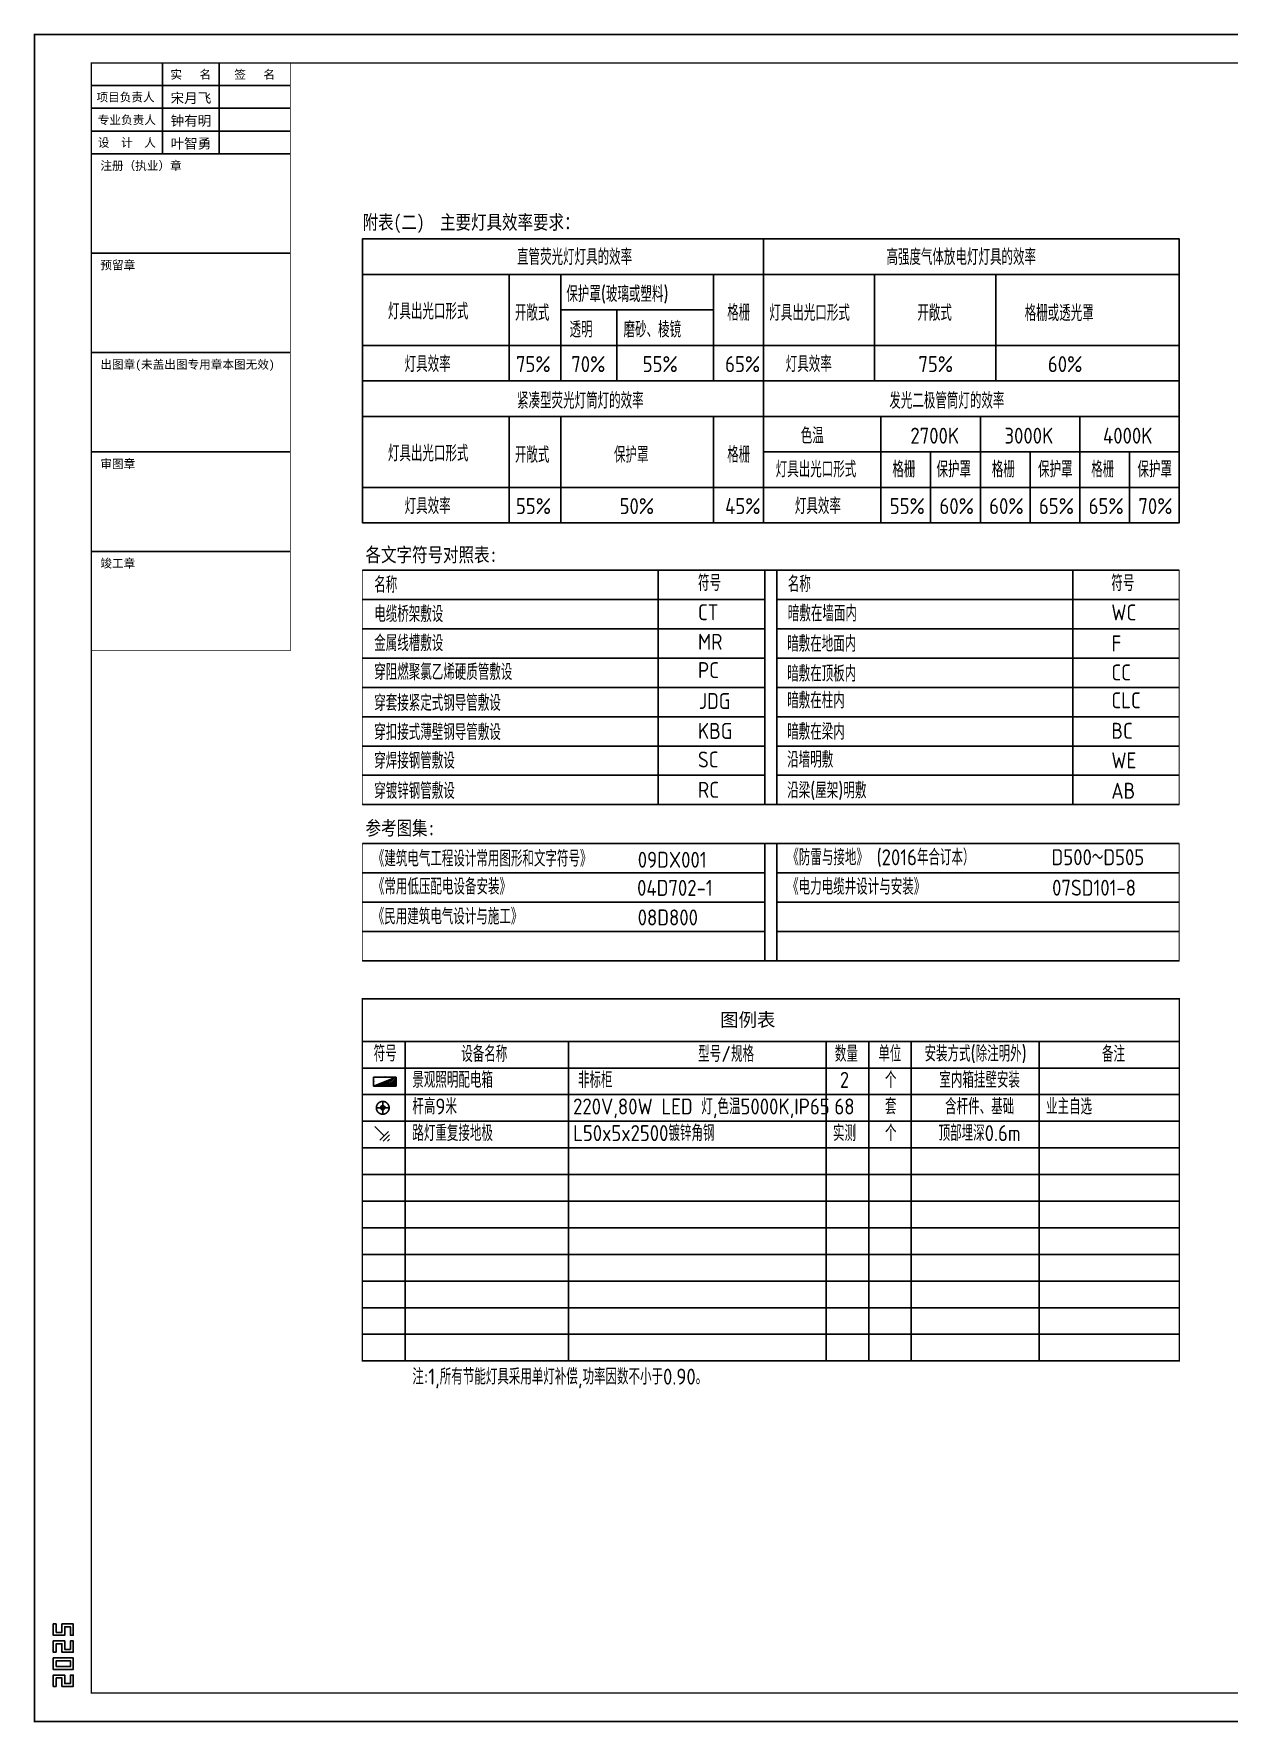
# Model space of a CAD drawing. Extents: x 40587477144 to 40590102100, y 3379967887 to 3381819730.
# Drawn here: x 40588322690 to 40588364765, y 3380984173 to 3381043623 of the extents above; entities that cross this region are included whole.
import ezdxf
from ezdxf.enums import TextEntityAlignment as Align

# ---------------------------------------------------------------- set-up
doc = ezdxf.new("R2010")
doc.units = 0
doc.header["$LTSCALE"] = 1000
doc.header["$MEASUREMENT"] = 0
doc.linetypes.add('DASH', pattern=[0.35, 0.25, -0.1])
doc.linetypes.add('DOTE', pattern=[2.42, 2, -0.2, 0.02, -0.2])
doc.layers.get('Defpoints').update_dxf_attribs({"color": 210})
for name, color, linetype in [('0-cxFrame', 155, 'Continuous'), ('A-AXIS-DOTE', 14, 'DOTE'), ('A-LIN-V', 9, 'Continuous'), ('EQUIP-箱柜', 3, 'Continuous'), ('qianming', 155, 'Continuous'), ('建-文字', 7, 'Continuous'), ('电气', 7, 'Continuous')]:
    doc.layers.add(name, color=color, linetype=linetype)
doc.layers.add('0-cxText', color=131, linetype='Continuous', lineweight=25)
doc.styles.add('-宋体', font='', dxfattribs={"width": 0.8})
doc.styles.add('-黑体', font='simhei.ttf', dxfattribs={"width": 0.8})
doc.styles.add('_TEL_DIM', font='SIMPLEX', dxfattribs={"width": 0.8, "height": 3.5, "bigfont": 'HZTXT'})
doc.styles.add('A-STANDARD', font='SIMPLEX', dxfattribs={"bigfont": 'GBCBIG'})
doc.styles.add('cx_biaoti', font='')
doc.styles.add('cx_tuming', font='simhei.ttf')
doc.styles.add('cx_tuqian1', font='')
doc.styles.add('GPS', font='gbenor.shx', dxfattribs={"width": 0.8, "bigfont": 'gbcbig.shx'})
doc.styles.add('图框宋体', font='', dxfattribs={"width": 0.75})
doc.styles.add('黑体', font='simhei.ttf', dxfattribs={"height": 12})
doc.styles.get('-宋体').set_extended_font_data('SimSun')
doc.styles.get('cx_biaoti').set_extended_font_data('SimSun')
doc.styles.get('cx_tuqian1').set_extended_font_data('SimSun')
doc.styles.get('图框宋体').set_extended_font_data('SimSun')

# ---------------------------------------------------------------- blocks, each defined once
blk = doc.blocks.new('dq 路灯接地极')
at = {"color": 220}
for p, q in [((-268, 268), (0, 0)), ((-119, -119), (119, 119)), ((-30, -149), (149, 30)), ((89, -149), (149, -89))]:
    blk.add_line(p, q, dxfattribs=at)
blk = doc.blocks.new('G$C8544DC05')
at = {"layer": 'A-AXIS-DOTE'}
for points in [[(0, -1.95), (0, -1.05)], [(-0.45, -1.5), (0.45, -1.5)]]:
    blk.add_lwpolyline(points, dxfattribs=at)
at = {"layer": 'A-LIN-V', "linetype": 'DASH', "ltscale": 0.001}
blk.add_circle((0, -1.5), 0.45, dxfattribs=at)
at = {"layer": 'A-LIN-V'}
blk.add_circle((0, -1.5), 0.15, dxfattribs=at)
at = {"layer": '建-文字', "style": 'A-STANDARD'}
blk.add_text('路灯', height=0.176, dxfattribs=at).set_placement((-0.12, -1.58))
blk = doc.blocks.new('*X75')
at = {"color": 0}
for p, q in [((-247, 0), (-246, 2)), ((-212, 0), (-187, 25)), ((-177, 0), (-128, 49)), ((-141, 0), (-69, 72)), ((-106, 0), (-10, 96)), ((-71, 0), (49, 120)), ((-35, 0), (108, 143)), ((0, 0), (167, 167)), ((35, 0), (226, 190)), ((71, 0), (250, 179)), ((106, 0), (250, 144)), ((141, 0), (250, 109)), ((177, 0), (250, 73)), ((212, 0), (250, 38)), ((247, 0), (250, 3))]:
    blk.add_line(p, q, dxfattribs=at)
blk = doc.blocks.new('$equip$00002939')
for p, q in [((-0.75, 0.6), (-0.75, 0)), ((0.75, 0.6), (-0.75, 0.6)), ((-0.75, 0), (0.75, 0.6)), ((-0.75, 0), (0.75, 0)), ((0.75, 0), (0.75, 0.6))]:
    blk.add_line(p, q)
at = {"const_width": 0.0571}
blk.add_lwpolyline([(-0.75, 0.6), (-0.75, 0), (0.75, 0), (0.75, 0.6), (-0.75, 0.6), (-0.75, 0)], dxfattribs=at)
for p in [(-0.75, 0.3), (0, 0.6), (0, 0), (0.75, 0.3)]:
    blk.add_point(p)
blk.add_solid([(-0.75, 0), (0.75, 0), (0.75, 0.6)])
at = {"xscale": 0.00300000000061118, "yscale": 0.00300000000061118, "zscale": 0.00300000000061118}
blk.add_blockref('*X75', (0, 0), dxfattribs=at)
at = {"color": 7, "style": '_TEL_DIM', "flags": 1}
for tag in ['A', 'REMARK']:
    blk.add_attdef(tag, text='', height=0.00002, dxfattribs=at).set_placement((0, 0), align=Align.MIDDLE_CENTER)
blk = doc.blocks.new('zjcx_lan_xinxi(Dragon)')
for p, q in [((7000, -3200), (0, -3200)), ((7000, -6700), (0, -6700)), ((7000, -10200), (0, -10200)), ((7000, -13700), (0, -13700)), ((7000, -17200), (0, -17200))]:
    blk.add_line(p, q)
at = {"const_width": 25}
blk.add_lwpolyline([(0, -20700), (7000, -20700), (7000, 0), (0, 0)], close=True, dxfattribs=at)
for points in [[(2500, -3200), (2500, 0)], [(4500, -3200), (4500, 0)], [(0, -800), (7000, -800)], [(0, -1600), (7000, -1600)], [(0, -2400), (7000, -2400)]]:
    blk.add_lwpolyline(points)
for points in [[(7000, -3200), (7000, 0)], [(0, -3200), (7000, -3200)], [(0, -20700), (7000, -20700), (7000, -3200)], [(0, -20700), (7000, -20700)]]:
    blk.add_lwpolyline(points, dxfattribs=at)
at = {"style": '图框宋体'}
for s, p in [('实   名', (3500, -400)), ('签   名', (5750, -400)), ('项目负责人', (1204, -1200)), ('专业负责人', (1250, -2000)), ('设  计  人', (1250, -2800))]:
    blk.add_text(s, height=300, dxfattribs=at).set_placement(p, align=Align.MIDDLE)
for s, p in [('注册（执业）章', (318, -3771)), ('预留章', (318, -7271)), ('出图章(未盖出图专用章本图无效)', (318, -10771)), ('审图章', (318, -14271)), ('竣工章', (318, -17771))]:
    blk.add_text(s, height=300, dxfattribs=at).set_placement(p)
blk = doc.blocks.new('T-信息(Dragon)')
at = {"layer": '0-cxFrame'}
blk.add_blockref('zjcx_lan_xinxi(Dragon)', (0, 0), dxfattribs=at)
at = {"layer": 'qianming', "color": 3, "style": 'cx_biaoti'}
for s, p in [('宋月飞', (3506, -1238)), ('钟有明', (3506, -2038)), ('叶智勇', (3506, -2838))]:
    blk.add_text(s, height=350, dxfattribs=at).set_placement(p, align=Align.MIDDLE_CENTER)
blk = doc.blocks.new('TK22.A1 L(Dragon)')
at = {"layer": '0-cxFrame', "color": 7, "const_width": 0.5}
blk.add_lwpolyline([(0, 0), (-841, 0), (-841, 594), (0, 594)], close=True, dxfattribs=at)
at = {"layer": '0-cxFrame', "const_width": 0.5}
blk.add_lwpolyline([(-80, 10), (-821, 10), (-821, 584), (-80, 584)], close=True, dxfattribs=at)
at = {"layer": 'Defpoints', "color": 2}
for points in [[(-833.37, 34.37), (-834.37, 34.37), (-834.37, 30.37), (-830.37, 30.37), (-830.37, 33.37), (-828.37, 33.37), (-828.37, 30.37), (-827.37, 30.37), (-827.37, 34.37), (-831.37, 34.37), (-831.37, 31.37), (-833.37, 31.37), (-833.37, 34.37)], [(-833.37, 24.37), (-834.37, 24.37), (-834.37, 28.37), (-830.37, 28.37), (-830.37, 25.37), (-828.37, 25.37), (-828.37, 28.37), (-827.37, 28.37), (-827.37, 24.37), (-831.37, 24.37), (-831.37, 27.37), (-833.37, 27.37), (-833.37, 24.37)], [(-833.37, 12.37), (-834.37, 12.37), (-834.37, 16.37), (-830.37, 16.37), (-830.37, 13.37), (-828.37, 13.37), (-828.37, 16.37), (-827.37, 16.37), (-827.37, 12.37), (-831.37, 12.37), (-831.37, 15.37), (-833.37, 15.37), (-833.37, 12.37)]]:
    blk.add_lwpolyline(points, dxfattribs=at)
for points in [[(-834.37, 18.37), (-834.37, 22.37), (-827.37, 22.37), (-827.37, 18.37)], [(-833.37, 19.37), (-833.37, 21.37), (-828.37, 21.37), (-828.37, 19.37)]]:
    blk.add_lwpolyline(points, close=True, dxfattribs=at)
at = {"layer": '0-cxFrame', "xscale": 0.01, "yscale": 0.01, "zscale": 0.01}
blk.add_blockref('T-信息(Dragon)', (-821, 584), dxfattribs=at)
at = {"style": '黑体', "flags": 4}
blk.add_attdef('图幅', text='', height=3.3, dxfattribs=at).set_placement((-40, 3), align=Align.RIGHT)
at = {"layer": '0-cxText', "flags": 4}
for tag, height, style, p in [('建设单位', 3.5, 'cx_tuming', (-45, 240)), ('项目名称', 3.5, 'cx_tuming', (-45, 210)), ('子项名称', 3.5, 'cx_tuming', (-45, 180)), ('工程编号', 3.3, 'cx_tuqian1', (-35, 165)), ('图名1', 3.5, 'cx_tuming', (-45, 87)), ('图名2', 3.5, 'cx_tuming', (-45, 79)), ('图名3', 3.5, 'cx_tuming', (-45, 71)), ('出图日期', 3.3, 'cx_tuqian1', (-39, 60)), ('专业', 3.3, 'cx_tuqian1', (-55, 52)), ('图号', 3.3, 'cx_tuqian1', (-55, 44)), ('版次', 3.3, 'cx_tuqian1', (-20, 44))]:
    blk.add_attdef(tag, text='', height=height, dxfattribs=dict(at, style=style)).set_placement(p, align=Align.MIDDLE)
at = {"layer": 'Defpoints', "color": 6, "flags": 4}
for tag, height, style, p in [('tufu', 3.3, '黑体', (-12, 12)), ('dwfname', 4, 'cx_tuqian1', (-80, 3))]:
    blk.add_attdef(tag, text='', height=height, dxfattribs=dict(at, style=style)).set_placement(p, align=Align.RIGHT)

msp = doc.modelspace()

# ---------------------------------------------------------------- linework, layer by layer
at = {"layer": '电气', "color": 120}
for p, q in [((40588334255.24617, 3381036403.09801), (40588363005.24617, 3381036403.09801)), ((40588334255.24617, 3381031403.09801), (40588334255.24617, 3381036403.09801)), ((40588348367.890556, 3381036403.09801), (40588348367.890556, 3381031403.09801)), ((40588363005.24617, 3381031403.09801), (40588363005.24617, 3381036403.09801)), ((40588334255.24617, 3381035153.09801), (40588363005.24617, 3381035153.09801)), ((40588339422.967117, 3381035153.09801), (40588339422.967117, 3381031403.09801)), ((40588341234.958054, 3381035153.09801), (40588341234.958054, 3381031403.09801)), ((40588346617.053261, 3381035153.09801), (40588346617.053261, 3381031403.09801)), ((40588352285.611519, 3381035153.09801), (40588352285.611519, 3381031403.09801)), ((40588356553.190666, 3381035153.09801), (40588356553.190666, 3381031403.09801)), ((40588341234.958054, 3381033903.09801), (40588346617.053261, 3381033903.09801)), ((40588341234.958054, 3381033903.09801), (40588346617.053261, 3381033903.09801)), ((40588341234.958054, 3381033903.09801), (40588346617.053261, 3381033903.09801)), ((40588343216.32045, 3381033903.09801), (40588343216.32045, 3381031403.09801)), ((40588334255.24617, 3381032653.09801), (40588363005.24617, 3381032653.09801)), ((40588334255.24617, 3381031403.09801), (40588363005.24617, 3381031403.09801)), ((40588334255.24617, 3381026403.09801), (40588334255.24617, 3381031403.09801)), ((40588348367.890556, 3381031403.09801), (40588348367.890556, 3381026403.09801)), ((40588363005.24617, 3381026403.09801), (40588363005.24617, 3381031403.09801)), ((40588334255.24617, 3381030153.09801), (40588363005.24617, 3381030153.09801)), ((40588339422.967117, 3381030153.09801), (40588339422.967117, 3381026403.09801)), ((40588341234.958054, 3381030153.09801), (40588341234.958054, 3381026403.09801)), ((40588346617.053261, 3381030153.09801), (40588346617.053261, 3381026403.09801)), ((40588352505.24617, 3381030153.09801), (40588352505.24617, 3381026403.09801)), ((40588356005.24617, 3381030153.09801), (40588356005.24617, 3381026403.09801)), ((40588359505.24617, 3381030153.09801), (40588359505.24617, 3381026403.09801)), ((40588348367.890556, 3381028903.09801), (40588363005.24617, 3381028903.09801)), ((40588354255.24617, 3381028903.09801), (40588354255.24617, 3381026403.09801)), ((40588357755.24617, 3381028903.09801), (40588357755.24617, 3381026403.09801)), ((40588361255.24617, 3381028903.09801), (40588361255.24617, 3381026403.09801)), ((40588334255.24617, 3381027653.09801), (40588363005.24617, 3381027653.09801)), ((40588334255.24617, 3381026403.09801), (40588363005.24617, 3381026403.09801)), ((40588344668.597816, 3381016482.155544), (40588344668.597816, 3381024732.155544)), ((40588348418.597816, 3381016482.155544), (40588348418.597816, 3381024732.155544)), ((40588348841.894524, 3381016482.155544), (40588348841.894524, 3381024732.155544)), ((40588359255.24617, 3381016482.155544), (40588359255.24617, 3381024732.155544)), ((40588334255.24617, 3381023700.905544), (40588348418.597816, 3381023700.905544)), ((40588348841.894524, 3381023700.905544), (40588363005.24617, 3381023700.905544)), ((40588334255.24617, 3381022669.655544), (40588348418.597816, 3381022669.655544)), ((40588348841.894524, 3381022669.655544), (40588363005.24617, 3381022669.655544)), ((40588334255.24617, 3381021638.405544), (40588348418.597816, 3381021638.405544)), ((40588348841.894524, 3381021638.405544), (40588363005.24617, 3381021638.405544)), ((40588334255.24617, 3381020607.155544), (40588348418.597816, 3381020607.155544)), ((40588348841.894524, 3381020607.155544), (40588363005.24617, 3381020607.155544)), ((40588334255.24617, 3381019575.905544), (40588348418.597816, 3381019575.905544)), ((40588348841.894524, 3381019575.905544), (40588363005.24617, 3381019575.905544)), ((40588334255.24617, 3381018544.655544), (40588348418.597816, 3381018544.655544)), ((40588348841.894524, 3381018544.655544), (40588363005.24617, 3381018544.655544)), ((40588334255.24617, 3381017513.405544), (40588348418.597816, 3381017513.405544)), ((40588348841.894524, 3381017513.405544), (40588363005.24617, 3381017513.405544)), ((40588348418.597816, 3381010983.215442), (40588348418.597816, 3381015108.215442)), ((40588348841.894524, 3381010983.215442), (40588348841.894524, 3381015108.215442)), ((40588334255.24617, 3381014076.965442), (40588348418.597816, 3381014076.965442)), ((40588348841.894524, 3381014076.965442), (40588363005.24617, 3381014076.965442)), ((40588334255.24617, 3381013045.715442), (40588348418.597816, 3381013045.715442)), ((40588348841.894524, 3381013045.715442), (40588363005.24617, 3381013045.715442)), ((40588334255.24617, 3381012014.465442), (40588348418.597816, 3381012014.465442)), ((40588348841.894524, 3381012014.465442), (40588363005.24617, 3381012014.465442)), ((40588334255.24617, 3381010983.215442), (40588348418.597816, 3381010983.215442)), ((40588348841.894524, 3381010983.215442), (40588363005.24617, 3381010983.215442)), ((40588334255.24617, 3381008144.590442), (40588363005.24617, 3381008144.590442)), ((40588335755.24617, 3381008144.590442), (40588335755.24617, 3380996894.590442)), ((40588341505.24617, 3381008144.590442), (40588341505.24617, 3380996894.590442)), ((40588350575.37117, 3381008144.590442), (40588350575.37117, 3380996894.590442)), ((40588352075.37117, 3381008144.590442), (40588352075.37117, 3380996894.590442)), ((40588353575.37117, 3381008144.590442), (40588353575.37117, 3380996894.590442)), ((40588358075.37117, 3381008144.590442), (40588358075.37117, 3380996894.590442)), ((40588334255.24617, 3381007207.090442), (40588363005.24617, 3381007207.090442)), ((40588334255.24617, 3381006269.590442), (40588363005.24617, 3381006269.590442)), ((40588334255.24617, 3381005332.090442), (40588363005.24617, 3381005332.090442)), ((40588334255.24617, 3381004394.590442), (40588363005.24617, 3381004394.590442)), ((40588334255.24617, 3381003457.090442), (40588363005.24617, 3381003457.090442)), ((40588334255.24617, 3381002519.590442), (40588363005.24617, 3381002519.590442)), ((40588334255.24617, 3381001582.090442), (40588363005.24617, 3381001582.090442)), ((40588334255.24617, 3381000644.590442), (40588363005.24617, 3381000644.590442)), ((40588334255.24617, 3380999707.090442), (40588363005.24617, 3380999707.090442)), ((40588334255.24617, 3380998769.590442), (40588363005.24617, 3380998769.590442)), ((40588334255.24617, 3380997832.090442), (40588363005.24617, 3380997832.090442)), ((40588334255.24617, 3380996894.590442), (40588363005.24617, 3380996894.590442)), ((40588334255.24617, 3380996894.590442), (40588363005.24617, 3380996894.590442)), ((40588334255.24617, 3380996894.590442), (40588363005.24617, 3380996894.590442)), ((40588334255.24617, 3380996894.590442), (40588363005.24617, 3380996894.590442)), ((40588334255.24617, 3380996894.590442), (40588363005.24617, 3380996894.590442)), ((40588334255.24617, 3380996894.590442), (40588363005.24617, 3380996894.590442))]:
    msp.add_line(p, q, dxfattribs=at)
at = {"layer": '电气', "color": 8}
for p, q in [((40588334255.24617, 3381024732.155544), (40588363005.24617, 3381024732.155544)), ((40588334255.24617, 3381016482.155544), (40588363005.24617, 3381016482.155544)), ((40588334255.24617, 3381016482.155544), (40588363005.24617, 3381016482.155544)), ((40588334255.24617, 3381015108.215442), (40588363005.24617, 3381015108.215442)), ((40588334255.24617, 3381010983.215442), (40588363005.24617, 3381010983.215442)), ((40588334255.24617, 3381010983.215442), (40588363005.24617, 3381010983.215442))]:
    msp.add_line(p, q, dxfattribs=at)
at = {"layer": '电气', "color": 120}
for points, const_width in [([(40588334255.24617, 3381036403.09801), (40588334255.24617, 3381031403.09801), (40588363005.24617, 3381031403.09801), (40588363005.24617, 3381036403.09801)], 31.25), ([(40588334255.24617, 3381024732.155544), (40588334255.24617, 3381016482.155544), (40588363005.24617, 3381016482.155544), (40588363005.24617, 3381024732.155544)], 31.25), ([(40588334255.24617, 3381015108.215442), (40588334255.24617, 3381010983.215442), (40588363005.24617, 3381010983.215442), (40588363005.24617, 3381015108.215442)], 31.25), ([(40588334255.24617, 3381009644.590442), (40588363005.24617, 3381009644.590442), (40588363005.24617, 3380996894.590442), (40588334255.24617, 3380996894.590442)], 50)]:
    msp.add_lwpolyline(points, close=True, dxfattribs=dict(at, const_width=const_width))
at = {"layer": '电气', "color": 120, "const_width": 31.25}
msp.add_lwpolyline([(40588334255.24617, 3381031403.09801), (40588334255.24617, 3381026403.09801), (40588363005.24617, 3381026403.09801), (40588363005.24617, 3381031373.26326)], dxfattribs=at)

# ---------------------------------------------------------------- block references
at = {"layer": '0-cxFrame', "xscale": 100, "yscale": 100, "zscale": 100}
msp.add_blockref('TK22.A1 L(Dragon)', (40588406814.652184, 3380984198.287218), dxfattribs=at)
at = {"layer": 'A-LIN-V', "color": 8, "xscale": 500, "yscale": 500, "zscale": 500}
msp.add_blockref('G$C8544DC05', (40588334971.644577, 3381006556.548317), dxfattribs=at)
at = {"layer": 'EQUIP-箱柜', "xscale": 525, "yscale": 525, "zscale": 525}
msp.add_blockref('$equip$00002939', (40588335046.043228, 3381006571.748875), dxfattribs=at)
at = {"layer": '电气', "color": 120, "xscale": 1.25, "yscale": 1.25, "zscale": 1.25}
msp.add_blockref('dq 路灯接地极', (40588335023.403503, 3381004819.014058), dxfattribs=at)

# ---------------------------------------------------------------- texts
at = {"layer": '电气', "color": 120, "style": '-宋体', "width": 0.8}
for s, p in [('附表(二)  主要灯具效率要求：', (40588334262.20121, 3381036738.606996)), ('各文字符号对照表:', (40588334366.494568, 3381025030.806109)), ('参考图集:', (40588334366.494568, 3381015406.866006))]:
    msp.add_text(s, height=500, dxfattribs=at).set_placement(p)
at = {"layer": '电气', "color": 120}
for s, height, style, p in [('直管荧光灯灯具的效率', 562.5, 'GPS', (40588339699.364594, 3381035480.653451)), ('高强度气体放电灯灯具的效率', 562.5, 'GPS', (40588352699.524483, 3381035480.653451)), ('保护罩(玻璃或塑料)', 562.5, 'GPS', (40588341433.39415, 3381034178.991166)), ('灯具出光口形式', 562.5, 'GPS', (40588335153.077789, 3381033568.491862)), ('开敞式', 562.5, 'GPS', (40588339623.468964, 3381033517.337865)), ('格栅', 562.5, 'GPS', (40588347097.198624, 3381033521.490603)), ('灯具出光口形式', 562.5, 'GPS', (40588348578.283188, 3381033517.337865)), ('开敞式', 562.5, 'GPS', (40588353787.751099, 3381033517.337865)), ('格栅或透光罩', 562.5, 'GPS', (40588357565.666512, 3381033507.518981)), ('透明', 562.5, 'GPS', (40588341546.266541, 3381032928.991166)), ('磨砂、棱镜', 562.5, 'GPS', (40588343447.036247, 3381032928.991166)), ('灯具效率', 562.5, 'GPS', (40588335743.141006, 3381031710.920633)), ('75%', 562.5, 'GPS', (40588339659.584084, 3381031710.920633)), ('70%%%', 562.5, 'GPS', (40588341605.374611, 3381031710.920633)), ('55%%%', 562.5, 'GPS', (40588344119.778664, 3381031710.920633)), ('65%%%', 562.5, 'GPS', (40588347023.264923, 3381031710.920633)), ('灯具效率', 562.5, 'GPS', (40588349155.891747, 3381031710.920633)), ('75%', 562.5, 'GPS', (40588353823.866219, 3381031710.920633)), ('60%', 562.5, 'GPS', (40588358382.608711, 3381031710.920633)), ('紧凑型荧光灯筒灯的效率', 562.5, 'GPS', (40588339699.364594, 3381030423.659964)), ('发光二极管筒灯的效率', 562.5, 'GPS', (40588352801.977928, 3381030423.659964)), ('色温', 562.5, 'GPS', (40588349684.621063, 3381029190.954634)), ('2700K', 562.5, 'GPS', (40588353542.311172, 3381029190.954634)), ('3000K', 562.5, 'GPS', (40588356854.974037, 3381029190.954634)), ('4000K', 562.5, 'GPS', (40588360322.742638, 3381029190.954634)), ('灯具出光口形式', 562.5, 'GPS', (40588335153.077789, 3381028568.491862)), ('开敞式', 562.5, 'GPS', (40588339623.468964, 3381028517.337865)), ('保护罩', 562.5, 'GPS', (40588343110.235992, 3381028517.337865)), ('格栅', 562.5, 'GPS', (40588347097.198624, 3381028521.490603)), ('灯具出光口形式', 562.5, 'GPS', (40588348803.20298, 3381028005.004125)), ('格栅', 562.5, 'GPS', (40588352908.775513, 3381028005.004125)), ('保护罩', 562.5, 'GPS', (40588354461.880951, 3381028005.004125)), ('格栅', 562.5, 'GPS', (40588356408.775513, 3381028005.004125)), ('保护罩', 562.5, 'GPS', (40588358035.525963, 3381028005.004125)), ('格栅', 562.5, 'GPS', (40588359908.775513, 3381028005.004125)), ('保护罩', 562.5, 'GPS', (40588361535.525963, 3381028005.004125)), ('灯具效率', 562.5, 'GPS', (40588335743.141006, 3381026710.920633)), ('灯具效率', 562.5, 'GPS', (40588349476.204323, 3381026710.920633)), ('55%%%', 562.5, 'GPS', (40588339659.584084, 3381026710.920633)), ('50%%%', 562.5, 'GPS', (40588343307.727829, 3381026710.920633)), ('45%%%', 562.5, 'GPS', (40588347023.264923, 3381026710.920633)), ('55%%%', 562.5, 'GPS', (40588352816.469673, 3381026710.920633)), ('60%%%', 562.5, 'GPS', (40588354566.469673, 3381026710.920633)), ('60%%%', 562.5, 'GPS', (40588356316.469673, 3381026710.920633)), ('65%%%', 562.5, 'GPS', (40588358066.469673, 3381026710.920633)), ('65%%%', 562.5, 'GPS', (40588359816.469673, 3381026710.920633)), ('70%%%', 562.5, 'GPS', (40588361566.469673, 3381026710.920633)), ('名称', 562.5, 'GPS', (40588334672.721443, 3381023940.115232)), ('符号', 562.5, 'GPS', (40588346066.251694, 3381024006.48172)), ('名称', 562.5, 'GPS', (40588349229.7211, 3381023963.680016)), ('符号', 562.5, 'GPS', (40588360614.616707, 3381023998.83354)), ('电缆桥架敷设', 562.5, 'GPS', (40588334672.721443, 3381022908.865232)), ('CT', 562.5, 'GPS', (40588346066.251694, 3381022975.23172)), ('暗敷在墙面内', 562.5, 'GPS', (40588349229.7211, 3381022932.430016)), ('WC', 562.5, 'GPS', (40588360614.616707, 3381022967.58354)), ('金属线槽敷设', 562.5, 'GPS', (40588334672.721443, 3381021886.740486)), ('MR', 562.5, 'GPS', (40588346066.251694, 3381021933.892687)), ('暗敷在地面内', 562.5, 'GPS', (40588349206.489883, 3381021868.168093)), ('F', 562.5, 'GPS', (40588360621.096977, 3381021875.91203)), ('穿阻燃聚氯乙烯硬质管敷设', 562.5, 'GPS', (40588334672.721443, 3381020869.573878)), ('PC', 562.5, 'GPS', (40588346066.251694, 3381020935.940366)), ('暗敷在顶板内', 562.5, 'GPS', (40588349206.489883, 3381020814.628514)), ('CC', 562.5, 'GPS', (40588360616.934418, 3381020855.365772)), ('穿套接紧定式钢导管敷设', 562.5, 'GPS', (40588334672.721443, 3381019781.628311)), ('JDG', 562.5, 'GPS', (40588346095.918793, 3381019847.994799)), ('暗敷在柱内', 562.5, 'GPS', (40588349206.489883, 3381019869.321423)), ('CLC', 562.5, 'GPS', (40588360616.934418, 3381019874.15759)), ('穿扣接式薄壁钢导管敷设', 562.5, 'GPS', (40588334672.721443, 3381018753.012764)), ('KBG', 562.5, 'GPS', (40588346066.251694, 3381018795.362001)), ('暗敷在梁内', 562.5, 'GPS', (40588349206.489883, 3381018769.728053)), ('BC', 562.5, 'GPS', (40588360616.934418, 3381018799.958827)), ('沿墙明敷', 562.5, 'GPS', (40588349206.489883, 3381017784.675857)), ('穿焊接钢管敷设', 562.5, 'GPS', (40588334672.721443, 3381017745.873496)), ('SC', 562.5, 'GPS', (40588346066.251694, 3381017788.220303)), ('WE', 562.5, 'GPS', (40588360616.934418, 3381017757.687527)), ('穿镀锌钢管敷设', 562.5, 'GPS', (40588334672.721443, 3381016683.67006)), ('RC', 562.5, 'GPS', (40588346066.251694, 3381016721.213903)), ('沿梁(屋架)明敷', 562.5, 'GPS', (40588349206.489883, 3381016701.917236)), ('AB', 562.5, 'GPS', (40588360616.934418, 3381016689.9406)), ('《建筑电气工程设计常用图形和文字符号》', 562.5, 'GPS', (40588334623.050774, 3381014299.927972)), ('《防雷与接地》 (2016年合订本） ', 562.5, 'GPS', (40588349212.40007, 3381014345.479047)), ('D500～D505', 562.5, 'GPS', (40588358511.59005, 3381014349.259768)), ('09DX001', 562.5, 'GPS', (40588343948.001801, 3381014259.56408)), ('《常用低压配电设备安装》', 562.5, 'GPS', (40588334625.751732, 3381013313.746906)), ('04D702-1', 562.5, 'GPS', (40588343924.941711, 3381013269.089577)), ('《电力电缆井设计与安装》', 562.5, 'GPS', (40588349206.542717, 3381013308.927199)), ('07SD101-8', 562.5, 'GPS', (40588358531.493752, 3381013275.344669)), ('《民用建筑电气设计与施工》', 562.5, 'GPS', (40588334619.894379, 3381012261.684679)), ('08D800', 562.5, 'GPS', (40588343944.845413, 3381012228.102149)), ('图例表', 475, '-黑体', (40588346847.354668, 3381008666.985138)), ('符号', 562.5, 'GPS', (40588334652.252731, 3381007436.414313)), ('设备名称', 562.5, 'GPS', (40588337736.983513, 3381007420.59354)), ('型号/规格', 562.5, 'GPS', (40588346074.963463, 3381007422.241446)), ('数量', 562.5, 'GPS', (40588350886.197807, 3381007427.185501)), ('单位', 562.5, 'GPS', (40588352412.711517, 3381007427.185501)), ('安装方式(除注明外)', 562.5, 'GPS', (40588354039.918716, 3381007433.777461)), ('备注', 562.5, 'GPS', (40588360285.772057, 3381007420.59354)), ('景观照明配电箱', 562.5, 'GPS', (40588336014.562714, 3381006509.461552)), ('非标柜', 562.5, 'GPS', (40588341843.375809, 3381006509.461552)), ('个', 562.5, 'GPS', (40588352648.890877, 3381006509.461552)), ('杆高9米', 562.5, 'GPS', (40588336014.562714, 3381005571.961552)), ('220V,80W LED 灯,色温5000K,IP65', 562.5, 'GPS', (40588341671.269943, 3381005571.961552)), ('套', 562.5, 'GPS', (40588352648.890877, 3381005571.961552)), ('业主自选', 562.5, 'GPS', (40588358316.848503, 3381005571.961552)), ('路灯重复接地极', 562.5, 'GPS', (40588336014.562714, 3381004634.461551)), ('L50x5x2500镀锌角钢', 562.5, 'GPS', (40588341671.269943, 3381004634.461551)), ('个', 562.5, 'GPS', (40588352648.890877, 3381004634.461551)), ('注:1,所有节能灯具采用单灯补偿,功率因数不小于0.90。', 562.5, 'GPS', (40588336014.562714, 3380996060.336552))]:
    msp.add_text(s, height=height, dxfattribs=dict(at, style=style)).set_placement(p)
at = {"layer": '电气', "color": 120, "style": 'GPS'}
for s, p in [('室内箱挂壁安装', (40588355980.086617, 3381006509.461552)), ('2', (40588351223.229919, 3381006509.461552)), ('68', (40588351223.229919, 3381005571.961552)), ('含杆件、基础', (40588355980.086617, 3381005571.961552)), ('实测', (40588351223.229919, 3381004634.461551)), ('顶部埋深0.6m', (40588355980.086617, 3381004634.461551))]:
    msp.add_text(s, height=562.5, dxfattribs=at).set_placement(p, align=Align.CENTER)

doc.saveas('drawing.dxf')
